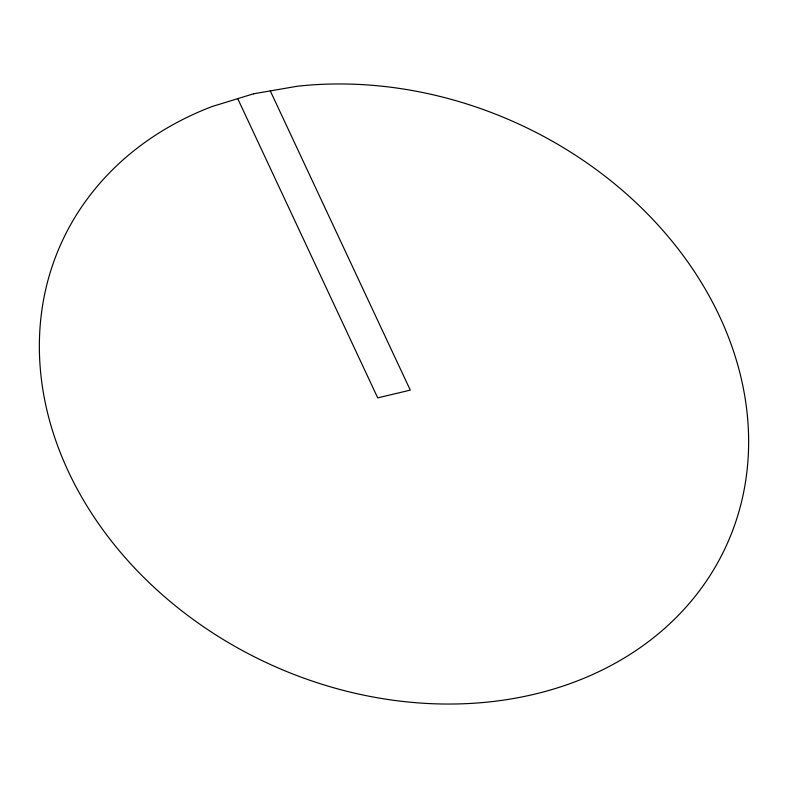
<?xml version="1.0" encoding="UTF-8"?>
<svg xmlns="http://www.w3.org/2000/svg" width="788" height="788" viewBox="0 0 788 788"><rect width="100%" height="100%" fill="white"/><g stroke="black" fill="none" stroke-linecap="round" stroke-linejoin="round"><path stroke-width="1.18" d="M270.294 90.906L410.282 390.129L377.718 397.871L237.73 98.658M253.549 93.802L212.248 106.478A365.307 297.401 24.4 0 0 194.823 620.658A365.307 297.401 24.4 0 0 744.108 489.939A365.307 297.401 24.4 0 0 297.253 86.247L253.549 93.802"/></g></svg>
